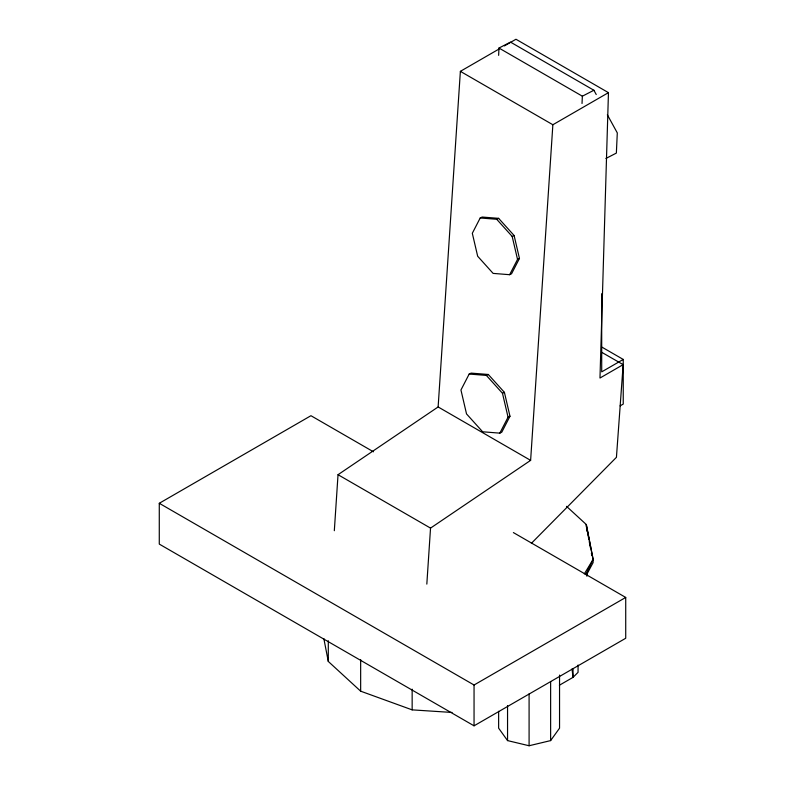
<?xml version="1.0" encoding="UTF-8"?>
<svg xmlns="http://www.w3.org/2000/svg" width="785" height="785" viewBox="0 0 785 785"><rect width="100%" height="100%" fill="white"/><g stroke="black" fill="none" stroke-linecap="round" stroke-linejoin="round"><path stroke-width="1.18" d="M504.421 45.913L515.961 39.25L608.453 92.65L599.976 378.027L623.162 364.632L601.712 352.308M498.642 55.342L498.975 48.042L510.505 42.105L593.892 90.255L596.237 94.524M582.028 103.483L582.362 96.192L593.892 90.255M334.322 530.709L338.031 474.699L438.128 406.954L460.373 71.347L499.182 48.935M426.824 584.109L430.533 528.109L530.621 460.363L552.866 124.746L608.453 92.65M623.162 364.632L616.431 457.321L531.376 543.338M585.836 574.522L593.107 559.411L586.297 524.517L566.525 506.345M480.204 217.975L472.315 233.282L477.673 256.244L493.127 273.396L509.642 274.701L511.565 273.759L519.454 258.451L514.106 235.5L498.642 218.348L482.137 217.043L480.204 217.975L496.719 219.28L498.642 218.348M509.642 274.701L517.531 259.393L519.454 258.451M469.175 374.052L460.952 389.998L466.525 413.911L482.638 431.779L499.829 433.143L501.762 432.201L509.975 416.256L504.402 392.343L488.299 374.474L471.098 373.111L469.175 374.052L486.366 375.407L488.299 374.474M499.829 433.143L508.052 417.188L509.975 416.256M586.415 575.101L593.107 562.6L593.107 559.411L586.297 524.517L586.297 526.941M584.315 573.913L593.107 559.411M498.632 711.279L498.632 728.166L507.552 740.598L529.09 745.75L550.628 740.598L559.548 728.166L559.548 675.09M513.38 532.583L625.723 597.444L625.723 638.254L474.052 725.821L159.276 544.093L159.276 503.283L310.948 415.707L373.483 451.807M620.091 405.884L623.241 404.069L623.241 359.432L602.134 347.245M159.276 503.283L474.052 685.011L625.723 597.444M559.381 685.236L573.021 677.367L578.054 672.343L578.054 665.032M623.241 359.432L601.702 371.864L601.702 293.718M605.892 158.472L616.362 153.085L617.295 132.91L607.345 114.787M496.719 219.28L512.173 236.432L514.106 235.5M486.366 375.407L502.478 393.275L504.402 392.343M323.832 638.588L328.297 661.451L360.658 691.183L412.154 709.866L452.052 712.456M498.975 48.042L582.362 96.192M460.373 71.347L552.866 124.746M438.128 406.954L530.621 460.363M338.031 474.699L430.533 528.109M512.173 236.432L517.531 259.393M502.478 393.275L508.052 417.188M588.809 539.207L586.886 528.688L586.886 531.121M589.241 541.552L590.32 547.4M591.39 553.239L591.821 555.584M572.039 668.948L573.021 677.367L573.021 668.889M586.886 572.54L586.886 576.2M550.628 681.488L550.628 740.598M529.09 693.881L529.09 745.75M507.552 705.617L507.552 740.598M474.052 685.011L474.052 725.821M412.154 689.152L412.154 709.866M360.658 659.508L360.658 691.183M328.297 640.737L328.297 661.451"/></g></svg>
